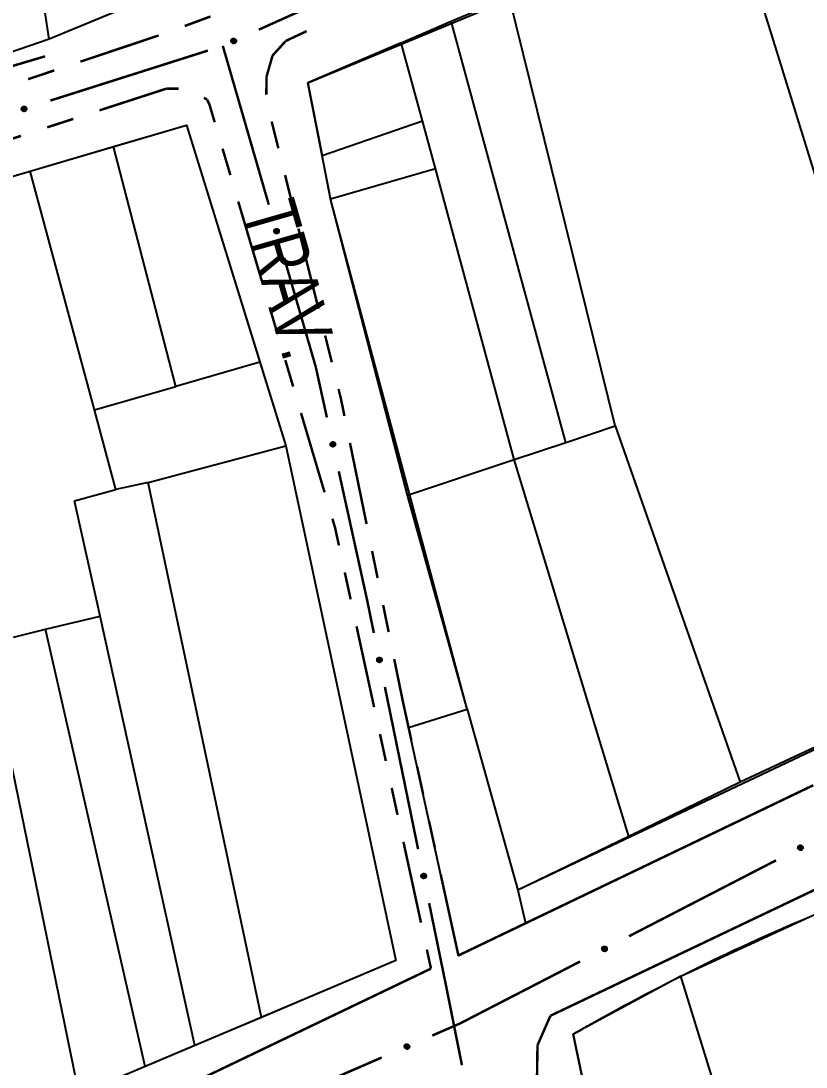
# Model space of a CAD drawing. Extents: x 203614 to 206284, y 4847494 to 4848495.
# Drawn here: x 204256 to 204313, y 4847702.6 to 4847778.5 of the extents above; entities that cross this region are included whole.
import ezdxf

# ---------------------------------------------------------------- set-up
doc = ezdxf.new("R2010")
doc.units = 0
doc.header["$LTSCALE"] = 1.5
doc.header["$MEASUREMENT"] = 0
doc.linetypes.add('PHANTOMX2', pattern=[5, 2.5, -0.5, 0.5, -0.5, 0.5, -0.5])
for name, color, linetype in [('CD-MALHA-LOTES', 40, 'CONTINUOUS'), ('HD-VALAS-DRENOS', 170, 'CONTINUOUS'), ('RU-QUADRAS', 210, 'CONTINUOUS'), ('SV-EIXO-RUA-N-PAV', 6, 'CONTINUOUS'), ('SV-EIXO-RUA-PAV', 20, 'CONTINUOUS'), ('SV-RUA-NAO-PAV-S-GUIA-C-GUIA', 7, 'PHANTOMX2'), ('SV-RUA-PAVIM-S-GUIA-C-GUIA', 7, 'CONTINUOUS'), ('SV-TXT-RUA-N-PAV-S-GUIA-C-GUIA', 7, 'CONTINUOUS')]:
    doc.layers.add(name, color=color, linetype=linetype)
doc.styles.add('ARIAL', font='ARIAL.TTF')

msp = doc.modelspace()

# ---------------------------------------------------------------- linework, layer by layer
at = {"layer": 'CD-MALHA-LOTES', "flags": 128}
for points in [[(204258.07, 4847777.19), (204253.35, 4847808.18)], [(204324.92, 4847731.09), (204307.65, 4847786.79)], [(204287.25, 4847778.5), (204291.45, 4847780.3)], [(204299.15, 4847749.14), (204291.45, 4847780.3)], [(204262.72, 4847779.11), (204258.07, 4847777.19)], [(204283.61, 4847776.94), (204287.25, 4847778.5)], [(204295.57, 4847747.95), (204287.25, 4847778.5)], [(204258.07, 4847777.19), (204244.97, 4847772.7)], [(204283.61, 4847776.94), (204276.84, 4847774.03)], [(204285.16, 4847771.28), (204283.61, 4847776.94)], [(204276.84, 4847774.03), (204277.87, 4847768.76)], [(204262.74, 4847769.4), (204268.04, 4847770.96)], [(204268.04, 4847770.96), (204273.37, 4847753.76)], [(204277.87, 4847768.76), (204285.16, 4847771.28)], [(204286.1, 4847767.82), (204285.16, 4847771.28)], [(204256.69, 4847767.62), (204262.74, 4847769.4)], [(204267.26, 4847752), (204262.74, 4847769.4)], [(204278.49, 4847765.61), (204277.87, 4847768.76)], [(204247.79, 4847765.01), (204256.69, 4847767.62)], [(204261.35, 4847750.3), (204256.69, 4847767.62)], [(204278.49, 4847765.61), (204286.1, 4847767.82)], [(204291.82, 4847746.7), (204286.1, 4847767.82)], [(204284.07, 4847744.12), (204278.49, 4847765.61)], [(204273.37, 4847753.76), (204267.26, 4847752)], [(204273.37, 4847753.76), (204275.25, 4847747.7)], [(204261.35, 4847750.3), (204267.26, 4847752)], [(204262.9, 4847744.54), (204261.35, 4847750.3)], [(204295.57, 4847747.95), (204299.15, 4847749.14)], [(204299.15, 4847749.14), (204308.23, 4847723.29)], [(204291.82, 4847746.7), (204295.57, 4847747.95)], [(204265.25, 4847745.04), (204275.25, 4847747.7)], [(204275.25, 4847747.7), (204283.22, 4847710.37)], [(204284.07, 4847744.12), (204291.82, 4847746.7)], [(204300.13, 4847719.37), (204291.82, 4847746.7)], [(204265.25, 4847745.04), (204262.9, 4847744.54)], [(204273.49, 4847706.24), (204265.25, 4847745.04)], [(204259.91, 4847743.71), (204262.9, 4847744.54)], [(204288.4, 4847728.6), (204284.07, 4847744.12)], [(204261.76, 4847735.35), (204259.91, 4847743.71)], [(204257.81, 4847734.39), (204261.76, 4847735.35)], [(204268.64, 4847704.19), (204261.76, 4847735.35)], [(204255.48, 4847733.83), (204257.81, 4847734.39)], [(204265.04, 4847702.67), (204257.81, 4847734.39)], [(204260.25, 4847700.64), (204253.51, 4847733.35)], [(204324.92, 4847731.09), (204308.23, 4847723.29)], [(204284.15, 4847727.26), (204288.4, 4847728.6)], [(204288.4, 4847728.6), (204292.08, 4847715.46)], [(204287.78, 4847710.71), (204284.15, 4847727.26)], [(204308.23, 4847723.29), (204300.13, 4847719.37)], [(204300.13, 4847719.37), (204292.08, 4847715.46)], [(204292.08, 4847715.46), (204292.64, 4847713.07)], [(204292.64, 4847713.07), (204287.78, 4847710.71)], [(204303.92, 4847709.24), (204308.69, 4847711.44), (204313.24, 4847713.53)], [(204283.22, 4847710.37), (204273.49, 4847706.24)], [(204303.92, 4847709.24), (204296.11, 4847705.02)], [(204306.78, 4847699.99), (204303.92, 4847709.24)], [(204273.49, 4847706.24), (204268.64, 4847704.19)], [(204296.11, 4847705.02), (204297.34, 4847699.15)], [(204268.64, 4847704.19), (204265.04, 4847702.67)], [(204265.04, 4847702.67), (204260.25, 4847700.64)]]:
    msp.add_lwpolyline(points, dxfattribs=at)
at = {"layer": 'HD-VALAS-DRENOS', "const_width": 0.18, "flags": 128}
msp.add_lwpolyline([(204257.77, 4847775.95), (204255.34, 4847775.23)], dxfattribs=at)
at = {"layer": 'RU-QUADRAS', "color": 6, "linetype": 'Continuous'}
for points in [[(204175.35, 4847825.45), (204178.84, 4847825.74), (204178.17, 4847832.45), (204226.63, 4847837.14), (204235.64, 4847838.51), (204258.27, 4847842.23), (204258.01, 4847843.66), (204293.08, 4847848.15), (204292.6, 4847850.87), (204298.67, 4847851.53), (204301.62, 4847832.16), (204303.82, 4847832.47), (204302.51, 4847842.34), (204301.73, 4847842.22), (204300.45, 4847850.55), (204318.1, 4847853.19), (204323.84, 4847804.4), (204258.07, 4847777.19), (204236.82, 4847769.9, -0.047367339), (204186.28, 4847757.75), (204178.97, 4847812.6), (204176.93, 4847812.68)], [(204276.84, 4847774.03), (204307.65, 4847786.79), (204383.96, 4847821.18), (204390.53, 4847821.66), (204390.46, 4847824.08), (204398.17, 4847824.37, 0.033314981), (204397.67, 4847798.15), (204396.55, 4847798.14), (204397.24, 4847788.91), (204393.29, 4847788.71), (204390.9, 4847766.48), (204389.24, 4847763.7), (204340.18, 4847738.22), (204292.08, 4847715.46), (204292.64, 4847713.07), (204287.77, 4847710.73), (204284.15, 4847727.26), (204288.4, 4847728.6), (204278.54, 4847765.42)], [(204296.11, 4847705.02, -0.03201308), (204313.24, 4847713.53), (204360.39, 4847734.19), (204359.71, 4847735.77), (204425.68, 4847762.19), (204426.83, 4847761.35), (204433.05, 4847715.16, 0.02540942), (204367.53, 4847709.43), (204367.4, 4847710.47), (204312.44, 4847700.66), (204297.34, 4847699.15)]]:
    msp.add_lwpolyline(points, format="xyb", close=True, dxfattribs=at)
msp.add_lwpolyline([(204189.16, 4847742.9), (204195.81, 4847743.28), (204195.11, 4847749.08), (204242.38, 4847762), (204242.09, 4847763.34), (204268.04, 4847770.96), (204275.25, 4847747.7), (204283.22, 4847710.37), (204247.93, 4847695.44), (204205.06, 4847689.36), (204201.77, 4847703.46), (204196.45, 4847702.52), (204194.32, 4847716.94), (204195.22, 4847717.14), (204193.2, 4847734.18), (204190.03, 4847734.03)], close=True, dxfattribs=at)
at = {"layer": 'SV-EIXO-RUA-N-PAV', "const_width": 0.18, "flags": 128}
for points in [[(204273.28679, 4847777.885716), (204284.232726, 4847782.803693)], [(204270.67, 4847776.71), (204274.009099, 4847765.183924)], [(204258.15337, 4847772.739748), (204269.591725, 4847776.367974)], [(204275.122132, 4847761.341899), (204277.348198, 4847753.657849)], [(204277.348198, 4847753.657849), (204277.42, 4847753.41)], [(204277.42, 4847753.41), (204278.225326, 4847749.755726)], [(204279.086185, 4847745.84946), (204281.02312, 4847737.060359)], [(204281.02312, 4847737.060359), (204281.14, 4847736.53)], [(204281.14, 4847736.53), (204281.6329, 4847734.123035)], [(204282.435369, 4847730.204357), (204284.842777, 4847718.44832)], [(204285.645246, 4847714.529642), (204286.84895, 4847708.651624)], [(204286.84895, 4847708.651624), (204286.88, 4847708.5)], [(204286.88, 4847708.5), (204288.02765, 4847702.768542)]]:
    msp.add_lwpolyline(points, dxfattribs=at)
at = {"layer": 'SV-EIXO-RUA-N-PAV', "flags": 128}
for points in [[(204271.286293, 4847777.10758), (204271.303016, 4847777.15354), (204271.326787, 4847777.189622), (204271.355275, 4847777.214009), (204271.386068, 4847777.228995), (204271.419297, 4847777.240779), (204271.45542, 4847777.245268), (204271.496617, 4847777.241369), (204271.54284, 4847777.224917), (204271.578201, 4847777.198137), (204271.603604, 4847777.171487), (204271.62108, 4847777.140278), (204271.631986, 4847777.107805), (204271.635408, 4847777.070128), (204271.631049, 4847777.028418), (204271.613382, 4847776.98234), (204271.589835, 4847776.947127), (204271.561661, 4847776.924262), (204271.530174, 4847776.906891), (204271.496105, 4847776.895268), (204271.46062, 4847776.891066), (204271.418632, 4847776.89553), (204271.373384, 4847776.913571), (204271.337995, 4847776.936655), (204271.314741, 4847776.9645), (204271.298337, 4847776.995885), (204271.286113, 4847777.02907), (204271.280089, 4847777.065194), (204271.286293, 4847777.10758)], [(204256.076738, 4847772.19653), (204256.098629, 4847772.240266), (204256.126387, 4847772.273378), (204256.157487, 4847772.294332), (204256.189797, 4847772.305682), (204256.224161, 4847772.313571), (204256.26056, 4847772.313881), (204256.301037, 4847772.305277), (204256.345064, 4847772.283625), (204256.377115, 4847772.252961), (204256.399289, 4847772.223569), (204256.413065, 4847772.190559), (204256.420169, 4847772.157049), (204256.419241, 4847772.119228), (204256.41012, 4847772.078295), (204256.387277, 4847772.034551), (204256.359842, 4847772.002275), (204256.329228, 4847771.982797), (204256.295955, 4847771.969159), (204256.260776, 4847771.961525), (204256.225044, 4847771.961427), (204256.183846, 4847771.970684), (204256.14097, 4847771.993802), (204256.108466, 4847772.020798), (204256.088564, 4847772.05113), (204256.075874, 4847772.084191), (204256.067542, 4847772.11856), (204256.065707, 4847772.155137), (204256.076738, 4847772.19653)], [(204274.631368, 4847763.431549), (204274.674539, 4847763.408564), (204274.706942, 4847763.379981), (204274.727106, 4847763.348363), (204274.73764, 4847763.315777), (204274.744661, 4847763.281227), (204274.744055, 4847763.24483), (204274.734434, 4847763.204584), (204274.71168, 4847763.161116), (204274.680219, 4847763.129846), (204274.650279, 4847763.108419), (204274.616932, 4847763.095479), (204274.583254, 4847763.089221), (204274.545468, 4847763.091101), (204274.504777, 4847763.101249), (204274.461622, 4847763.125186), (204274.430048, 4847763.153425), (204274.411347, 4847763.18452), (204274.39855, 4847763.218126), (204274.391805, 4847763.253486), (204274.392606, 4847763.28921), (204274.402897, 4847763.330161), (204274.427088, 4847763.372442), (204274.454893, 4847763.404255), (204274.485717, 4847763.423388), (204274.519086, 4847763.435241), (204274.553655, 4847763.442705), (204274.590267, 4847763.443619), (204274.631368, 4847763.431549)], [(204278.732334, 4847747.966598), (204278.773919, 4847747.940854), (204278.804395, 4847747.910225), (204278.822461, 4847747.877363), (204278.830853, 4847747.844161), (204278.835613, 4847747.809227), (204278.832641, 4847747.772947), (204278.820424, 4847747.733411), (204278.794892, 4847747.691515), (204278.761464, 4847747.662357), (204278.730194, 4847747.642922), (204278.696077, 4847747.632178), (204278.662063, 4847747.628122), (204278.624479, 4847747.632455), (204278.584534, 4847747.645228), (204278.543027, 4847747.671921), (204278.513355, 4847747.702153), (204278.496716, 4847747.734398), (204278.486132, 4847747.768765), (204278.481699, 4847747.804488), (204278.484822, 4847747.840085), (204278.497754, 4847747.88028), (204278.524643, 4847747.920898), (204278.554458, 4847747.950837), (204278.58646, 4847747.967924), (204278.62053, 4847747.977583), (204278.655511, 4847747.982783), (204278.692104, 4847747.981314), (204278.732334, 4847747.966598)], [(204282.113152, 4847732.326539), (204282.154348, 4847732.300178), (204282.184364, 4847732.269098), (204282.201937, 4847732.23597), (204282.209833, 4847732.202647), (204282.214071, 4847732.167645), (204282.210558, 4847732.131414), (204282.197752, 4847732.092065), (204282.171598, 4847732.050554), (204282.137738, 4847732.021898), (204282.106182, 4847732.002932), (204282.071908, 4847731.992698), (204282.037837, 4847731.989151), (204282.000323, 4847731.994044), (204281.960573, 4847732.007411), (204281.919468, 4847732.03472), (204281.890251, 4847732.065392), (204281.874095, 4847732.097882), (204281.864024, 4847732.132403), (204281.860126, 4847732.168189), (204281.863779, 4847732.203734), (204281.87731, 4847732.243732), (204281.904801, 4847732.283945), (204281.93506, 4847732.313435), (204281.967314, 4847732.330043), (204282.001524, 4847732.339192), (204282.036579, 4847732.34387), (204282.073146, 4847732.341855), (204282.113152, 4847732.326539)], [(204285.323029, 4847716.651825), (204285.364226, 4847716.625463), (204285.394241, 4847716.594383), (204285.411814, 4847716.561255), (204285.41971, 4847716.527932), (204285.423948, 4847716.49293), (204285.420435, 4847716.456699), (204285.407629, 4847716.41735), (204285.381475, 4847716.375839), (204285.347616, 4847716.347184), (204285.316059, 4847716.328217), (204285.281785, 4847716.317983), (204285.247714, 4847716.314436), (204285.2102, 4847716.319329), (204285.17045, 4847716.332697), (204285.129346, 4847716.360006), (204285.100128, 4847716.390678), (204285.083972, 4847716.423167), (204285.073902, 4847716.457688), (204285.070003, 4847716.493474), (204285.073656, 4847716.529019), (204285.087187, 4847716.569017), (204285.114679, 4847716.60923), (204285.144938, 4847716.63872), (204285.177192, 4847716.655328), (204285.211402, 4847716.664477), (204285.246456, 4847716.669155), (204285.283024, 4847716.66714), (204285.323029, 4847716.651825)]]:
    msp.add_lwpolyline(points, close=True, dxfattribs=at)
for points in [[(204271.280089, 4847777.065194), (204271.54284, 4847777.224917)], [(204271.284695, 4847777.085091), (204271.517285, 4847777.229983)], [(204271.286113, 4847777.02907), (204271.578201, 4847777.198137)], [(204271.286293, 4847777.10758), (204271.496617, 4847777.241369)], [(204271.287474, 4847777.048942), (204271.556158, 4847777.210051)], [(204271.295231, 4847777.015029), (204271.585634, 4847777.1844)], [(204271.29642, 4847777.132245), (204271.469446, 4847777.239903)], [(204271.298337, 4847776.995885), (204271.603604, 4847777.171487)], [(204271.303016, 4847777.15354), (204271.45542, 4847777.245268)], [(204271.309086, 4847776.980864), (204271.611809, 4847777.152779)], [(204271.314741, 4847776.9645), (204271.62108, 4847777.140278)], [(204271.316478, 4847777.174167), (204271.429688, 4847777.238495)], [(204271.326787, 4847777.189622), (204271.419297, 4847777.240779)], [(204271.329849, 4847776.951298), (204271.623986, 4847777.122347)], [(204271.337995, 4847776.936655), (204271.631986, 4847777.107805)], [(204271.35808, 4847776.925089), (204271.629813, 4847777.086071)], [(204271.373384, 4847776.913571), (204271.635408, 4847777.070128)], [(204271.398884, 4847776.90752), (204271.630661, 4847777.047559)], [(204271.418632, 4847776.89553), (204271.631049, 4847777.028418)], [(204271.443674, 4847776.897725), (204271.615329, 4847777.001776)], [(204271.46062, 4847776.891066), (204271.613382, 4847776.98234)], [(204271.482061, 4847776.895525), (204271.595956, 4847776.961658)], [(204271.496105, 4847776.895268), (204271.589835, 4847776.947127)], [(204256.065707, 4847772.155137), (204256.345064, 4847772.283625)], [(204256.067542, 4847772.11856), (204256.377115, 4847772.252961)], [(204256.071176, 4847772.138144), (204256.356587, 4847772.267327)], [(204256.072568, 4847772.174374), (204256.320259, 4847772.291592)], [(204256.074987, 4847772.103565), (204256.382921, 4847772.238461)], [(204256.075874, 4847772.084191), (204256.399289, 4847772.223569)], [(204256.076738, 4847772.19653), (204256.301037, 4847772.305277)], [(204256.084826, 4847772.068034), (204256.405291, 4847772.204042)], [(204256.088564, 4847772.05113), (204256.413065, 4847772.190559)], [(204256.089631, 4847772.219869), (204256.273877, 4847772.306941)], [(204256.098629, 4847772.240266), (204256.26056, 4847772.313881)], [(204256.102056, 4847772.03628), (204256.413892, 4847772.172414)], [(204256.114371, 4847772.25921), (204256.234221, 4847772.310109)], [(204256.126387, 4847772.273378), (204256.224161, 4847772.313571)], [(204256.108466, 4847772.020798), (204256.420169, 4847772.157049)], [(204256.12709, 4847772.007001), (204256.415514, 4847772.135709)], [(204256.14097, 4847771.993802), (204256.419241, 4847772.119228)], [(204256.165606, 4847771.984862), (204256.411934, 4847772.097353)], [(204256.183846, 4847771.970684), (204256.41012, 4847772.078295)], [(204256.208975, 4847771.969988), (204256.391445, 4847772.053635)], [(204256.225044, 4847771.961427), (204256.387277, 4847772.034551)], [(204256.246855, 4847771.963394), (204256.367592, 4847772.016007)], [(204256.260776, 4847771.961525), (204256.359842, 4847772.002275)], [(204274.391805, 4847763.253486), (204274.430048, 4847763.153425)], [(204274.392606, 4847763.28921), (204274.461622, 4847763.125186)], [(204274.394023, 4847763.267356), (204274.44358, 4847763.145332)], [(204274.401569, 4847763.305058), (204274.480595, 4847763.12054)], [(204274.402897, 4847763.330161), (204274.504777, 4847763.101249)], [(204274.41753, 4847763.348039), (204274.523784, 4847763.098957)], [(204274.427088, 4847763.372442), (204274.545468, 4847763.091101)], [(204274.440632, 4847763.385985), (204274.562037, 4847763.094412)], [(204274.454893, 4847763.404255), (204274.583254, 4847763.089221)], [(204274.470532, 4847763.410274), (204274.598772, 4847763.095109)], [(204274.485717, 4847763.423388), (204274.616932, 4847763.095479)], [(204274.50271, 4847763.426699), (204274.630606, 4847763.102911)], [(204274.519086, 4847763.435241), (204274.650279, 4847763.108419)], [(204274.538477, 4847763.43564), (204274.665577, 4847763.124407)], [(204274.553655, 4847763.442705), (204274.680219, 4847763.129846)], [(204274.573141, 4847763.438579), (204274.695097, 4847763.150007)], [(204274.590267, 4847763.443619), (204274.71168, 4847763.161116)], [(204274.609324, 4847763.436276), (204274.720269, 4847763.185711)], [(204274.631368, 4847763.431549), (204274.734434, 4847763.204584)], [(204274.654375, 4847763.418073), (204274.736782, 4847763.231693)], [(204274.674539, 4847763.408564), (204274.744055, 4847763.24483)], [(204274.693081, 4847763.39235), (204274.740947, 4847763.271257)], [(204274.706942, 4847763.379981), (204274.744661, 4847763.281227)], [(204278.497754, 4847747.88028), (204278.584534, 4847747.645228)], [(204278.513519, 4847747.897168), (204278.603352, 4847747.641705)], [(204278.524643, 4847747.920898), (204278.624479, 4847747.632455)], [(204278.539039, 4847747.933532), (204278.641229, 4847747.634682)], [(204278.554458, 4847747.950837), (204278.662063, 4847747.628122)], [(204278.570455, 4847747.955826), (204278.67793, 4847747.632989)], [(204278.58646, 4847747.967924), (204278.696077, 4847747.632178)], [(204278.603633, 4847747.970124), (204278.710205, 4847747.638705)], [(204278.62053, 4847747.977583), (204278.730194, 4847747.642922)], [(204278.639905, 4847747.97672), (204278.7465, 4847747.657881)], [(204278.655511, 4847747.982783), (204278.761464, 4847747.662357)], [(204278.674687, 4847747.977399), (204278.777622, 4847747.681507)], [(204278.692104, 4847747.981314), (204278.794892, 4847747.691515)], [(204278.710644, 4847747.972748), (204278.805062, 4847747.7155)], [(204278.732334, 4847747.966598), (204278.820424, 4847747.733411)], [(204278.754416, 4847747.951654), (204278.82453, 4847747.760311)], [(204278.773919, 4847747.940854), (204278.832641, 4847747.772947)], [(204278.791367, 4847747.923469), (204278.831259, 4847747.79952)], [(204278.804395, 4847747.910225), (204278.835613, 4847747.809227)], [(204278.481699, 4847747.804488), (204278.513355, 4847747.702153)], [(204278.484815, 4847747.818185), (204278.526333, 4847747.693197)], [(204278.484822, 4847747.840085), (204278.543027, 4847747.671921)], [(204278.494797, 4847747.855316), (204278.561658, 4847747.66605)], [(204281.860126, 4847732.168189), (204281.890251, 4847732.065392)], [(204281.863446, 4847732.181837), (204281.903093, 4847732.056244)], [(204281.863779, 4847732.203734), (204281.919468, 4847732.03472)], [(204281.87398, 4847732.218816), (204281.938009, 4847732.028573)], [(204281.87731, 4847732.243732), (204281.960573, 4847732.007411)], [(204281.893325, 4847732.260384), (204281.979336, 4847732.003608)], [(204281.904801, 4847732.283945), (204282.000323, 4847731.994044)], [(204281.919385, 4847732.296363), (204282.017103, 4847731.99602)], [(204281.93506, 4847732.313435), (204282.037837, 4847731.989151)], [(204281.95113, 4847732.318185), (204282.053776, 4847731.99378)], [(204281.967314, 4847732.330043), (204282.071908, 4847731.992698)], [(204281.984518, 4847732.331986), (204282.086132, 4847731.999014)], [(204282.001524, 4847732.339192), (204282.106182, 4847732.002932)], [(204282.020885, 4847732.33804), (204282.122709, 4847732.017646)], [(204282.036579, 4847732.34387), (204282.137738, 4847732.021898)], [(204282.055673, 4847732.3382), (204282.15418, 4847732.040805)], [(204282.073146, 4847732.341855), (204282.171598, 4847732.050554)], [(204282.091556, 4847732.333013), (204282.182125, 4847732.074384)], [(204282.113152, 4847732.326539), (204282.197752, 4847732.092065)], [(204282.135008, 4847732.311269), (204282.202259, 4847732.1189)], [(204282.154348, 4847732.300178), (204282.210558, 4847732.131414)], [(204282.171535, 4847732.282535), (204282.209572, 4847732.158004)], [(204282.184364, 4847732.269098), (204282.214071, 4847732.167645)], [(204285.070003, 4847716.493474), (204285.100128, 4847716.390678)], [(204285.073323, 4847716.507122), (204285.112971, 4847716.381529)], [(204285.073656, 4847716.529019), (204285.129346, 4847716.360006)], [(204285.083858, 4847716.544101), (204285.147887, 4847716.353858)], [(204285.087187, 4847716.569017), (204285.17045, 4847716.332697)], [(204285.103202, 4847716.585669), (204285.189213, 4847716.328893)], [(204285.114679, 4847716.60923), (204285.2102, 4847716.319329)], [(204285.129262, 4847716.621648), (204285.22698, 4847716.321306)], [(204285.144938, 4847716.63872), (204285.247714, 4847716.314436)], [(204285.161008, 4847716.64347), (204285.263653, 4847716.319065)], [(204285.177192, 4847716.655328), (204285.281785, 4847716.317983)], [(204285.194395, 4847716.657271), (204285.29601, 4847716.324299)], [(204285.211402, 4847716.664477), (204285.316059, 4847716.328217)], [(204285.230762, 4847716.663325), (204285.332586, 4847716.342932)], [(204285.246456, 4847716.669155), (204285.347616, 4847716.347184)], [(204285.26555, 4847716.663485), (204285.364058, 4847716.36609)], [(204285.283024, 4847716.66714), (204285.381475, 4847716.375839)], [(204285.301433, 4847716.658298), (204285.392002, 4847716.39967)], [(204285.323029, 4847716.651825), (204285.407629, 4847716.41735)], [(204285.344886, 4847716.636554), (204285.412136, 4847716.444185)], [(204285.364226, 4847716.625463), (204285.420435, 4847716.456699)], [(204285.381412, 4847716.60782), (204285.419449, 4847716.483289)], [(204285.394241, 4847716.594383), (204285.423948, 4847716.49293)]]:
    msp.add_lwpolyline(points, dxfattribs=at)
at = {"layer": 'SV-EIXO-RUA-PAV', "flags": 128}
for points in [[(204312.417416, 4847718.577505), (204312.431633, 4847718.624302), (204312.453421, 4847718.661614), (204312.48055, 4847718.687503), (204312.510489, 4847718.70413), (204312.543034, 4847718.717691), (204312.578862, 4847718.724123), (204312.620209, 4847718.722454), (204312.667253, 4847718.708522), (204312.704008, 4847718.68369), (204312.730813, 4847718.658451), (204312.749949, 4847718.628231), (204312.762592, 4847718.596394), (204312.768043, 4847718.558957), (204312.765943, 4847718.517072), (204312.750788, 4847718.470107), (204312.729177, 4847718.433674), (204312.702279, 4847718.409321), (204312.671776, 4847718.390276), (204312.638384, 4847718.376831), (204312.603178, 4847718.370719), (204312.56101, 4847718.37291), (204312.514854, 4847718.388481), (204312.47827, 4847718.409621), (204312.453546, 4847718.43617), (204312.435473, 4847718.466623), (204312.421475, 4847718.4991), (204312.413509, 4847718.534846), (204312.417416, 4847718.577505)], [(204298.198145, 4847711.241815), (204298.212362, 4847711.288612), (204298.23415, 4847711.325924), (204298.26128, 4847711.351814), (204298.291219, 4847711.368441), (204298.323764, 4847711.382001), (204298.359592, 4847711.388433), (204298.400939, 4847711.386764), (204298.447982, 4847711.372832), (204298.484738, 4847711.348), (204298.511543, 4847711.322761), (204298.530678, 4847711.292541), (204298.543322, 4847711.260704), (204298.548773, 4847711.223267), (204298.546672, 4847711.181382), (204298.531518, 4847711.134417), (204298.509907, 4847711.097984), (204298.483008, 4847711.073631), (204298.452505, 4847711.054587), (204298.419113, 4847711.041141), (204298.383907, 4847711.035029), (204298.34174, 4847711.03722), (204298.295583, 4847711.052791), (204298.259, 4847711.073931), (204298.234276, 4847711.10048), (204298.216202, 4847711.130933), (204298.202204, 4847711.16341), (204298.194239, 4847711.199157), (204298.198145, 4847711.241815)], [(204283.861914, 4847704.169607), (204283.879202, 4847704.215358), (204283.903416, 4847704.251143), (204283.932202, 4847704.275177), (204283.963178, 4847704.289782), (204283.99655, 4847704.301155), (204284.032726, 4847704.305198), (204284.073871, 4847704.300791), (204284.119887, 4847704.283771), (204284.154916, 4847704.256557), (204284.179989, 4847704.229596), (204284.197078, 4847704.198173), (204284.207583, 4847704.165568), (204284.21054, 4847704.127852), (204284.205667, 4847704.086199), (204284.187432, 4847704.040342), (204284.163453, 4847704.005422), (204284.134999, 4847703.982906), (204284.1033, 4847703.965926), (204284.069091, 4847703.954723), (204284.033557, 4847703.950959), (204283.991627, 4847703.955941), (204283.946605, 4847703.974538), (204283.911503, 4847703.998057), (204283.888594, 4847704.026187), (204283.872579, 4847704.057772), (204283.860765, 4847704.091105), (204283.855187, 4847704.127301), (204283.861914, 4847704.169607)]]:
    msp.add_lwpolyline(points, close=True, dxfattribs=at)
for points in [[(204312.413509, 4847718.534846), (204312.667253, 4847718.708522)], [(204312.417034, 4847718.554963), (204312.641461, 4847718.712201)], [(204312.417416, 4847718.577505), (204312.620209, 4847718.722454)], [(204312.421475, 4847718.4991), (204312.704008, 4847718.68369)], [(204312.42176, 4847718.519016), (204312.681355, 4847718.694396)], [(204312.426196, 4847718.602681), (204312.593157, 4847718.719524)], [(204312.431337, 4847718.485572), (204312.712172, 4847718.670375)], [(204312.431633, 4847718.624302), (204312.578862, 4847718.724123)], [(204312.435473, 4847718.466623), (204312.730813, 4847718.658451)], [(204312.443961, 4847718.645625), (204312.553533, 4847718.715972)], [(204312.447016, 4847718.452204), (204312.740016, 4847718.640212)], [(204312.453421, 4847718.661614), (204312.543034, 4847718.717691)], [(204312.453546, 4847718.43617), (204312.749949, 4847718.628231)], [(204312.469345, 4847718.423803), (204312.753818, 4847718.610483)], [(204312.47827, 4847718.409621), (204312.762592, 4847718.596394)], [(204312.49895, 4847718.399156), (204312.761595, 4847718.574575)], [(204312.514854, 4847718.388481), (204312.768043, 4847718.558957)], [(204312.540643, 4847718.383815), (204312.764522, 4847718.536164)], [(204312.56101, 4847718.37291), (204312.765943, 4847718.517072)], [(204312.585897, 4847718.376454), (204312.751684, 4847718.48962)], [(204312.603178, 4847718.370719), (204312.750788, 4847718.470107)], [(204312.624346, 4847718.376329), (204312.734505, 4847718.448514)], [(204312.638384, 4847718.376831), (204312.729177, 4847718.433674)], [(204298.194239, 4847711.199157), (204298.447982, 4847711.372832)], [(204298.197764, 4847711.219273), (204298.422191, 4847711.376511)], [(204298.198145, 4847711.241815), (204298.400939, 4847711.386764)], [(204298.202204, 4847711.16341), (204298.484738, 4847711.348)], [(204298.20249, 4847711.183326), (204298.462084, 4847711.358706)], [(204298.206925, 4847711.266991), (204298.373886, 4847711.383834)], [(204298.212067, 4847711.149882), (204298.492902, 4847711.334685)], [(204298.212362, 4847711.288612), (204298.359592, 4847711.388433)], [(204298.216202, 4847711.130933), (204298.511543, 4847711.322761)], [(204298.224691, 4847711.309935), (204298.334263, 4847711.380282)], [(204298.227745, 4847711.116515), (204298.520746, 4847711.304522)], [(204298.23415, 4847711.325924), (204298.323764, 4847711.382001)], [(204298.234276, 4847711.10048), (204298.530678, 4847711.292541)], [(204298.250075, 4847711.088113), (204298.534548, 4847711.274793)], [(204298.259, 4847711.073931), (204298.543322, 4847711.260704)], [(204298.27968, 4847711.063466), (204298.542325, 4847711.238885)], [(204298.295583, 4847711.052791), (204298.548773, 4847711.223267)], [(204298.321373, 4847711.048126), (204298.545251, 4847711.200474)], [(204298.34174, 4847711.03722), (204298.546672, 4847711.181382)], [(204298.366626, 4847711.040764), (204298.532413, 4847711.15393)], [(204298.383907, 4847711.035029), (204298.531518, 4847711.134417)], [(204298.405076, 4847711.04064), (204298.515235, 4847711.112824)], [(204298.419113, 4847711.041141), (204298.509907, 4847711.097984)], [(204283.855187, 4847704.127301), (204284.119887, 4847704.283771)], [(204283.860038, 4847704.14714), (204284.094397, 4847704.289151)], [(204283.860765, 4847704.091105), (204284.154916, 4847704.256557)], [(204283.861914, 4847704.169607), (204284.073871, 4847704.300791)], [(204283.862371, 4847704.110958), (204284.133022, 4847704.268741)], [(204283.869709, 4847704.076953), (204284.162179, 4847704.242729)], [(204283.872343, 4847704.194145), (204284.046684, 4847704.299661)], [(204283.872579, 4847704.057772), (204284.179989, 4847704.229596)], [(204283.879202, 4847704.215358), (204284.032726, 4847704.305198)], [(204283.883141, 4847704.042619), (204284.187962, 4847704.210787)], [(204283.888594, 4847704.026187), (204284.197078, 4847704.198173)], [(204283.892917, 4847704.235817), (204284.006912, 4847704.298744)], [(204283.903416, 4847704.251143), (204283.99655, 4847704.301155)], [(204283.903538, 4847704.0128), (204284.199762, 4847704.180208)], [(204283.911503, 4847703.998057), (204284.207583, 4847704.165568)], [(204283.931444, 4847703.986244), (204284.205142, 4847704.143863)], [(204283.946605, 4847703.974538), (204284.21054, 4847704.127852)], [(204283.972028, 4847703.968173), (204284.205515, 4847704.105343)], [(204283.991627, 4847703.955941), (204284.205667, 4847704.086199)], [(204284.016694, 4847703.957827), (204284.189619, 4847704.059753)], [(204284.033557, 4847703.950959), (204284.187432, 4847704.040342)], [(204284.055051, 4847703.955154), (204284.169753, 4847704.019876)], [(204284.069091, 4847703.954723), (204284.163453, 4847704.005422)]]:
    msp.add_lwpolyline(points, dxfattribs=at)
at = {"layer": 'SV-EIXO-RUA-PAV', "const_width": 0.18, "flags": 128}
for points in [[(204300.153713, 4847712.126822), (204310.818166, 4847717.62859)], [(204287.89, 4847705.8), (204296.598896, 4847710.2929)], [(204285.871856, 4847704.923009), (204287.70615, 4847705.720108)], [(204287.70615, 4847705.720108), (204287.89, 4847705.8)], [(204271.197505, 4847698.546221), (204282.203268, 4847703.328812)]]:
    msp.add_lwpolyline(points, dxfattribs=at)
at = {"layer": 'SV-RUA-NAO-PAV-S-GUIA-C-GUIA', "const_width": 0.18, "flags": 128}
for points in [[(204267.90526, 4847778.148688), (204269.780883, 4847778.842979)], [(204260.335539, 4847775.562287), (204266.024964, 4847777.467657)], [(204275.25, 4847777.07), (204276.757372, 4847777.776541)], [(204274.282445, 4847776.012328), (204275.02371, 4847776.822634)], [(204275.02371, 4847776.822634), (204275.25, 4847777.07)], [(204274.035261, 4847775.145079), (204274.282445, 4847776.012328)], [(204273.84, 4847774.46), (204274.035261, 4847775.145079)], [(204256.542588, 4847774.29204), (204258.439063, 4847774.927163)], [(204273.838298, 4847774.172367), (204273.84, 4847774.46)], [(204266.481327, 4847773.574727), (204266.59, 4847773.61)], [(204266.59, 4847773.61), (204267.475676, 4847773.598855)], [(204273.832381, 4847773.172385), (204273.838298, 4847774.172367)], [(204261.725569, 4847772.031108), (204266.481327, 4847773.574727)], [(204269.302869, 4847772.943627), (204269.530492, 4847772.812597)], [(204269.530492, 4847772.812597), (204269.69, 4847772.49)], [(204269.69, 4847772.49), (204270.082189, 4847771.169531)], [(204257.920962, 4847770.796212), (204259.823266, 4847771.41366)], [(204274.702548, 4847769.279807), (204274.217477, 4847771.220092)], [(204254.116356, 4847769.561316), (204256.018659, 4847770.178764)], [(204270.651618, 4847769.252306), (204271.221048, 4847767.335081)], [(204275.672691, 4847765.399237), (204275.187619, 4847767.339522)], [(204271.790477, 4847765.417857), (204273.498765, 4847759.666183)], [(204277.612976, 4847757.638097), (204276.157762, 4847763.458952)], [(204274.068195, 4847757.748958), (204274.637624, 4847755.831734)], [(204278.583118, 4847753.757527), (204278.098047, 4847755.697812)], [(204275.207054, 4847753.914509), (204275.776483, 4847751.997285)], [(204279.24, 4847751.13), (204279.068189, 4847751.817242)], [(204279.298491, 4847750.84432), (204279.24, 4847751.13)], [(204279.499072, 4847749.864643), (204279.298491, 4847750.84432)], [(204276.345913, 4847750.08006), (204278.054201, 4847744.328386)], [(204281.103723, 4847742.027226), (204279.900235, 4847747.905289)], [(204278.62363, 4847742.411162), (204278.82, 4847741.75)], [(204278.82, 4847741.75), (204279.098727, 4847740.469696)], [(204281.906049, 4847738.108518), (204281.504886, 4847740.067872)], [(204279.52417, 4847738.51547), (204279.949613, 4847736.561244)], [(204282.708375, 4847734.18981), (204282.307212, 4847736.149164)], [(204280.375056, 4847734.607019), (204281.651385, 4847728.744341)], [(204283.73, 4847729.2), (204283.109537, 4847732.230456)], [(204283.92374, 4847728.314262), (204283.73, 4847729.2)], [(204284.351102, 4847726.360455), (204283.92374, 4847728.314262)], [(204282.076828, 4847726.790116), (204282.502271, 4847724.83589)], [(204285.205827, 4847722.452842), (204284.778465, 4847724.406649)], [(204282.927714, 4847722.881664), (204283.353157, 4847720.927438)], [(204286.060551, 4847718.545228), (204285.633189, 4847720.499035)], [(204283.7786, 4847718.973213), (204285.054929, 4847713.110535)], [(204287.77, 4847710.73), (204286.487913, 4847716.591421)], [(204285.480372, 4847711.15631), (204285.693093, 4847710.179197)], [(204285.693093, 4847710.179197), (204285.78, 4847709.78)]]:
    msp.add_lwpolyline(points, dxfattribs=at)
at = {"layer": 'SV-RUA-PAVIM-S-GUIA-C-GUIA', "const_width": 0.18, "flags": 128}
for points in [[(204333.46, 4847724.94), (204294.45, 4847706.36)], [(204287.77, 4847710.73), (204313.53, 4847723.08)], [(204260.25, 4847697.55), (204285.78, 4847709.78)], [(204294.45, 4847706.36), (204293.51, 4847704.22)], [(204293.51, 4847704.22), (204293.42, 4847698.23)]]:
    msp.add_lwpolyline(points, dxfattribs=at)

# ---------------------------------------------------------------- texts
at = {"layer": 'SV-TXT-RUA-N-PAV-S-GUIA-C-GUIA', "style": 'ARIAL', "width": 0.7}
msp.add_text('TRAV.', height=4, rotation=286, dxfattribs=at).set_placement((204271.96, 4847764.75, 15))

doc.saveas('drawing.dxf')
